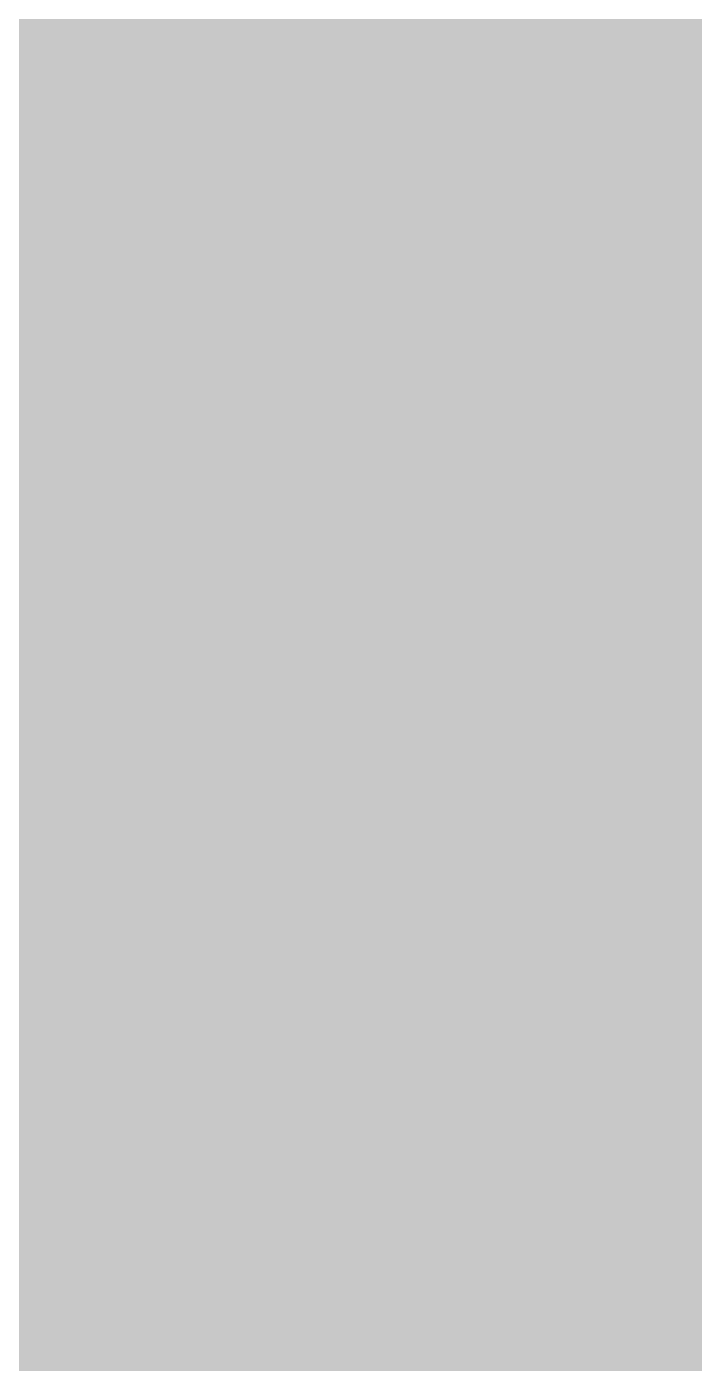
# Model space of a CAD drawing. Header units: millimetres. Extents: x 0 to 318, y 0 to 212.
# Drawn here: x 252.5 to 285, y 81.4 to 146.6 of the extents above; entities that cross this region are included whole.
import ezdxf

# ---------------------------------------------------------------- set-up
doc = ezdxf.new("R2010")
doc.units = ezdxf.units.MM

msp = doc.modelspace()

# ---------------------------------------------------------------- hatches: boundary and pattern name
for color, points in [(254, [(14.1633, 0.0536), (13.9878, 0.0533), (13.8125, 0.0559), (13.6373, 0.061), (13.462, 0.0686), (13.2893, 0.0787), (13.114, 0.0914), (12.9413, 0.1041), (12.7686, 0.1219), (12.5959, 0.1397), (12.4231, 0.16), (12.2504, 0.1829), (12.0777, 0.2057), (11.9075, 0.2337), (11.7373, 0.2616), (11.5672, 0.2921), (11.397, 0.3251), (11.2268, 0.3607), (11.0592, 0.3988), (10.8915, 0.4369), (10.7239, 0.4775), (10.5562, 0.5207), (10.3886, 0.5664), (10.2235, 0.6121), (10.0584, 0.6629), (9.8933, 0.7137), (9.7307, 0.7671), (9.5682, 0.8204), (9.4056, 0.8788), (9.2431, 0.9373), (9.083, 0.9982), (8.923, 1.0617), (8.763, 1.1252), (8.6055, 1.1938), (8.4455, 1.2624), (8.2906, 1.331), (8.1331, 1.4046), (7.9781, 1.4783), (7.8232, 1.5545), (7.6708, 1.6332), (7.5184, 1.7145), (7.366, 1.7958), (7.2161, 1.8796), (7.0663, 1.966), (6.919, 2.0523), (6.7716, 2.1438), (6.6243, 2.2352), (6.4795, 2.3266), (6.3348, 2.4232), (6.19, 2.5197), (6.0477, 2.6187), (5.908, 2.7178), (5.7683, 2.8194), (5.6286, 2.9235), (5.4915, 3.0302), (5.3543, 3.1369), (5.2197, 3.2461), (5.0851, 3.3579), (4.953, 3.4722), (4.8209, 3.5865), (4.6914, 3.7033), (4.5644, 3.8202), (4.4348, 3.9395), (4.3104, 4.0615), (4.1859, 4.1859), (4.0615, 4.3104), (3.9395, 4.4348), (3.8202, 4.5618), (3.7033, 4.6914), (3.5865, 4.8209), (3.4722, 4.953), (3.3579, 5.0851), (3.2487, 5.2197), (3.1369, 5.3543), (3.0302, 5.4915), (2.9235, 5.6286), (2.8194, 5.7683), (2.7178, 5.908), (2.6187, 6.0477), (2.5197, 6.19), (2.4232, 6.3348), (2.3266, 6.477), (2.2352, 6.6243), (2.1438, 6.7691), (2.0523, 6.9164), (1.966, 7.0663), (1.8796, 7.2161), (1.7958, 7.366), (1.7145, 7.5184), (1.6332, 7.6708), (1.5545, 7.8232), (1.4783, 7.9781), (1.4046, 8.1331), (1.331, 8.2906), (1.2598, 8.4455), (1.1913, 8.603), (1.1252, 8.763), (1.0592, 8.923), (0.9982, 9.083), (0.9373, 9.2431), (0.8763, 9.4056), (0.8204, 9.5682), (0.7645, 9.7307), (0.7112, 9.8933), (0.6604, 10.0584), (0.6121, 10.2235), (0.5639, 10.3911), (0.5207, 10.5562), (0.4775, 10.7239), (0.4343, 10.8915), (0.3962, 11.0592), (0.3607, 11.2268), (0.3251, 11.397), (0.2921, 11.5672), (0.2616, 11.7373), (0.2311, 11.9075), (0.2057, 12.0802), (0.1803, 12.2504), (0.1575, 12.4231), (0.1372, 12.5959), (0.1194, 12.7686), (0.1041, 12.9413), (0.0889, 13.1166), (0.0787, 13.2893), (0.0686, 13.4645), (0.061, 13.6373), (0.0559, 13.8125), (0.0508, 13.9878), (0.0508, 14.163), (0.0522, 197.6092), (0.0508, 197.7822), (0.0559, 197.9574), (0.061, 198.1327), (0.0686, 198.308), (0.0787, 198.4807), (0.0889, 198.6559), (0.1041, 198.8287), (0.1194, 199.0014), (0.1372, 199.1741), (0.1575, 199.3468), (0.1803, 199.5195), (0.2057, 199.6923), (0.2311, 199.8624), (0.2616, 200.0326), (0.2921, 200.2028), (0.3251, 200.373), (0.3607, 200.5432), (0.3962, 200.7108), (0.4343, 200.8784), (0.4775, 201.0461), (0.5207, 201.2137), (0.5639, 201.3814), (0.6121, 201.5465), (0.6604, 201.7116), (0.7112, 201.8767), (0.7645, 202.0392), (0.8204, 202.2018), (0.8763, 202.3643), (0.9373, 202.5269), (0.9982, 202.6869), (1.0592, 202.8469), (1.1252, 203.007), (1.1913, 203.1644), (1.2598, 203.3245), (1.331, 203.4794), (1.4046, 203.6369), (1.4783, 203.7918), (1.5545, 203.9468), (1.6332, 204.0992), (1.7145, 204.2516), (1.7958, 204.404), (1.8796, 204.5538), (1.966, 204.7037), (2.0523, 204.851), (2.1438, 204.9983), (2.2352, 205.1456), (2.3266, 205.2904), (2.4232, 205.4352), (2.5197, 205.58), (2.6187, 205.7222), (2.7178, 205.8619), (2.8194, 206.0016), (2.9235, 206.1413), (3.0302, 206.2785), (3.1369, 206.4156), (3.2487, 206.5503), (3.3579, 206.6849), (3.4722, 206.817), (3.5865, 206.949), (3.7033, 207.0786), (3.8202, 207.2056), (3.9395, 207.3351), (4.0615, 207.4596), (4.1859, 207.584), (4.3104, 207.7085), (4.4348, 207.8304), (4.5644, 207.9498), (4.6914, 208.0666), (4.8209, 208.1835), (4.953, 208.2978), (5.0851, 208.4121), (5.2197, 208.5213), (5.3543, 208.6331), (5.4915, 208.7397), (5.6286, 208.8464), (5.7683, 208.9506), (5.908, 209.0522), (6.0477, 209.1512), (6.19, 209.2503), (6.3348, 209.3468), (6.4795, 209.4433), (6.6243, 209.5348), (6.7716, 209.6262), (6.919, 209.7176), (7.0663, 209.804), (7.2161, 209.8904), (7.366, 209.9742), (7.5184, 210.0555), (7.6708, 210.1367), (7.8232, 210.2155), (7.9781, 210.2917), (8.1331, 210.3653), (8.2906, 210.439), (8.4455, 210.5101), (8.6055, 210.5787), (8.763, 210.6447), (8.923, 210.7108), (9.083, 210.7717), (9.2431, 210.8327), (9.4056, 210.8937), (9.5682, 210.9495), (9.7307, 211.0054), (9.8933, 211.0588), (10.0584, 211.1096), (10.2235, 211.1578), (10.3886, 211.2061), (10.5562, 211.2493), (10.7239, 211.2924), (10.8915, 211.3356), (11.0592, 211.3737), (11.2268, 211.4093), (11.397, 211.4448), (11.5672, 211.4779), (11.7373, 211.5083), (11.9075, 211.5388), (12.0777, 211.5642), (12.2504, 211.5896), (12.4231, 211.6125), (12.5959, 211.6328), (12.7686, 211.6506), (12.9413, 211.6658), (13.114, 211.6811), (13.2893, 211.6912), (13.462, 211.7014), (13.6373, 211.709), (13.8125, 211.7141), (13.9878, 211.7192), (14.163, 211.7192), (303.4411, 211.7203), (303.6164, 211.7192), (303.7891, 211.7141), (303.9643, 211.709), (304.1396, 211.7014), (304.3149, 211.6912), (304.4876, 211.6811), (304.6603, 211.6658), (304.8356, 211.6506), (305.0083, 211.6328), (305.181, 211.6125), (305.3512, 211.5896), (305.5239, 211.5642), (305.6941, 211.5388), (305.8668, 211.5083), (306.037, 211.4779), (306.2072, 211.4448), (306.3748, 211.4093), (306.545, 211.3737), (306.7126, 211.3356), (306.8803, 211.2924), (307.0479, 211.2493), (307.213, 211.2061), (307.3781, 211.1578), (307.5432, 211.1096), (307.7083, 211.0588), (307.8734, 211.0054), (308.036, 210.9495), (308.1985, 210.8937), (308.3611, 210.8327), (308.5211, 210.7717), (308.6811, 210.7108), (308.8411, 210.6447), (308.9986, 210.5787), (309.1561, 210.5101), (309.3136, 210.439), (309.4711, 210.3653), (309.626, 210.2917), (309.7784, 210.2155), (309.9333, 210.1367), (310.0857, 210.0555), (310.2381, 209.9742), (310.388, 209.8904), (310.5379, 209.804), (310.6852, 209.7176), (310.8325, 209.6262), (310.9798, 209.5348), (311.1246, 209.4433), (311.2694, 209.3468), (311.4116, 209.2503), (311.5539, 209.1512), (311.6961, 209.0522), (311.8358, 208.9506), (311.9755, 208.8464), (312.1127, 208.7397), (312.2473, 208.6331), (312.3844, 208.5213), (312.5165, 208.4121), (312.6511, 208.2978), (312.7807, 208.1835), (312.9128, 208.0666), (313.0398, 207.9498), (313.1668, 207.8304), (313.2938, 207.7085), (313.4182, 207.584), (313.5427, 207.4596), (313.6621, 207.3351), (313.784, 207.2056), (313.9008, 207.0786), (314.0177, 206.949), (314.132, 206.817), (314.2463, 206.6849), (314.3555, 206.5503), (314.4647, 206.4156), (314.5739, 206.2785), (314.6781, 206.1413), (314.7822, 206.0016), (314.8863, 205.8619), (314.9854, 205.7222), (315.0845, 205.58), (315.181, 205.4352), (315.275, 205.2904), (315.3689, 205.1456), (315.4604, 204.9983), (315.5493, 204.851), (315.6382, 204.7037), (315.7245, 204.5538), (315.8084, 204.404), (315.8896, 204.2516), (315.9684, 204.0992), (316.0471, 203.9468), (316.1233, 203.7918), (316.1995, 203.6369), (316.2706, 203.4794), (316.3418, 203.3245), (316.4103, 203.1644), (316.4764, 203.007), (316.5424, 202.8469), (316.6059, 202.6869), (316.6669, 202.5269), (316.7253, 202.3643), (316.7812, 202.2018), (316.8371, 202.0392), (316.8904, 201.8767), (316.9412, 201.7116), (316.9895, 201.5465), (317.0377, 201.3814), (317.0834, 201.2137), (317.1266, 201.0461), (317.1673, 200.8784), (317.2054, 200.7108), (317.2435, 200.5432), (317.2765, 200.373), (317.3095, 200.2028), (317.34, 200.0326), (317.3705, 199.8624), (317.3959, 199.6923), (317.4213, 199.5195), (317.4441, 199.3468), (317.4644, 199.1741), (317.4822, 199.0014), (317.4975, 198.8287), (317.5127, 198.6559), (317.5229, 198.4807), (317.533, 198.308), (317.5406, 198.1327), (317.5457, 197.9574), (317.5508, 197.7822), (317.5508, 197.6069), (317.5522, 14.1647), (317.5508, 13.9878), (317.5457, 13.8125), (317.5406, 13.6373), (317.533, 13.4645), (317.5229, 13.2893), (317.5127, 13.1166), (317.4975, 12.9413), (317.4822, 12.7686), (317.4644, 12.5959), (317.4441, 12.4231), (317.4213, 12.2504), (317.3959, 12.0802), (317.3705, 11.9075), (317.34, 11.7373), (317.3095, 11.5672), (317.2765, 11.397), (317.2435, 11.2268), (317.2054, 11.0592), (317.1673, 10.8915), (317.1266, 10.7239), (317.0834, 10.5562), (317.0377, 10.3911), (316.9895, 10.2235), (316.9412, 10.0584), (316.8904, 9.8933), (316.8371, 9.7307), (316.7812, 9.5682), (316.7253, 9.4056), (316.6669, 9.2431), (316.6059, 9.083), (316.5424, 8.923), (316.4764, 8.763), (316.4103, 8.603), (316.3418, 8.4455), (316.2706, 8.2906), (316.1995, 8.1331), (316.1233, 7.9781), (316.0471, 7.8232), (315.9684, 7.6708), (315.8896, 7.5184), (315.8084, 7.366), (315.7245, 7.2161), (315.6382, 7.0663), (315.5493, 6.9164), (315.4604, 6.7691), (315.3689, 6.6243), (315.275, 6.477), (315.181, 6.3348), (315.0845, 6.19), (314.9854, 6.0477), (314.8863, 5.908), (314.7822, 5.7683), (314.6781, 5.6286), (314.5739, 5.4915), (314.4647, 5.3543), (314.3555, 5.2197), (314.2463, 5.0851), (314.132, 4.953), (314.0177, 4.8209), (313.9008, 4.6914), (313.784, 4.5618), (313.6621, 4.4348), (313.5427, 4.3104), (313.4182, 4.1859), (313.2938, 4.0615), (313.1668, 3.9395), (313.0398, 3.8202), (312.9128, 3.7033), (312.7807, 3.5865), (312.6511, 3.4722), (312.5165, 3.3579), (312.3844, 3.2461), (312.2473, 3.1369), (312.1127, 3.0302), (311.9755, 2.9235), (311.8358, 2.8194), (311.6961, 2.7178), (311.5539, 2.6187), (311.4116, 2.5197), (311.2694, 2.4232), (311.1246, 2.3266), (310.9798, 2.2352), (310.8325, 2.1438), (310.6852, 2.0523), (310.5379, 1.966), (310.388, 1.8796), (310.2381, 1.7958), (310.0857, 1.7145), (309.9333, 1.6332), (309.7784, 1.5545), (309.626, 1.4783), (309.4711, 1.4046), (309.3136, 1.331), (309.1561, 1.2624), (308.9986, 1.1938), (308.8411, 1.1252), (308.6811, 1.0617), (308.5211, 0.9982), (308.3611, 0.9373), (308.1985, 0.8788), (308.036, 0.8204), (307.8734, 0.7671), (307.7083, 0.7137), (307.5432, 0.6629), (307.3781, 0.6121), (307.213, 0.5664), (307.0479, 0.5207), (306.8803, 0.4775), (306.7126, 0.4369), (306.545, 0.3988), (306.3748, 0.3607), (306.2072, 0.3251), (306.037, 0.2921), (305.8668, 0.2616), (305.6941, 0.2337), (305.5239, 0.2057), (305.3512, 0.1829), (305.181, 0.16), (305.0083, 0.1397), (304.8356, 0.1219), (304.6603, 0.1041), (304.4876, 0.0914), (304.3149, 0.0787), (304.1396, 0.0686), (303.9643, 0.061), (303.7891, 0.0559), (303.6164, 0.0533), (303.4411, 0.0533)]), (144, [(14.1633, 5.3453), (13.9344, 5.3467), (13.7084, 5.3543), (13.4849, 5.3696), (13.2613, 5.3899), (13.0378, 5.4153), (12.8194, 5.4458), (12.6009, 5.4813), (12.385, 5.522), (12.1717, 5.5702), (11.9583, 5.621), (11.7475, 5.6794), (11.5392, 5.7404), (11.3335, 5.8064), (11.1303, 5.8801), (10.9296, 5.9563), (10.729, 6.0376), (10.5334, 6.1239), (10.3378, 6.2128), (10.1473, 6.3094), (9.9593, 6.4084), (9.7714, 6.5126), (9.5885, 6.6218), (9.4082, 6.7335), (9.2304, 6.8504), (9.0576, 6.9698), (8.8849, 7.0968), (8.7173, 7.2238), (8.5522, 7.3584), (8.3896, 7.4955), (8.2321, 7.6352), (8.0772, 7.78), (7.9273, 7.9273), (7.7775, 8.0772), (7.6352, 8.2321), (7.493, 8.3922), (7.3558, 8.5522), (7.2238, 8.7173), (7.0942, 8.8875), (6.9698, 9.0576), (6.8504, 9.2329), (6.7335, 9.4107), (6.6192, 9.591), (6.5126, 9.7739), (6.4084, 9.9593), (6.3068, 10.1473), (6.2128, 10.3403), (6.1214, 10.5334), (6.035, 10.7315), (5.9538, 10.9296), (5.8776, 11.1303), (5.8064, 11.3335), (5.7404, 11.5418), (5.6769, 11.75), (5.621, 11.9583), (5.5677, 12.1717), (5.522, 12.385), (5.4813, 12.6009), (5.4432, 12.8194), (5.4127, 13.0404), (5.3873, 13.2613), (5.3696, 13.4849), (5.3543, 13.7084), (5.3467, 13.937), (5.3416, 14.163), (5.3439, 197.6092), (5.3467, 197.8355), (5.3543, 198.0616), (5.3696, 198.2851), (5.3873, 198.5086), (5.4127, 198.7321), (5.4432, 198.9506), (5.4813, 199.169), (5.522, 199.3849), (5.5677, 199.5983), (5.621, 199.8116), (5.6769, 200.0225), (5.7404, 200.2307), (5.8064, 200.4365), (5.8776, 200.6397), (5.9538, 200.8403), (6.035, 201.041), (6.1214, 201.2366), (6.2128, 201.4322), (6.3068, 201.6227), (6.4084, 201.8106), (6.5126, 201.9986), (6.6192, 202.1815), (6.7335, 202.3618), (6.8504, 202.5396), (6.9698, 202.7123), (7.0942, 202.885), (7.2238, 203.0527), (7.3558, 203.2178), (7.493, 203.3803), (7.6352, 203.5378), (7.7775, 203.6928), (7.9273, 203.8426), (8.0772, 203.9925), (8.2321, 204.1347), (8.3896, 204.277), (8.5522, 204.4141), (8.7173, 204.5462), (8.8849, 204.6757), (9.0576, 204.8002), (9.2304, 204.9196), (9.4082, 205.0364), (9.5885, 205.1507), (9.7714, 205.2574), (9.9593, 205.3615), (10.1473, 205.4631), (10.3378, 205.5571), (10.5334, 205.6486), (10.729, 205.7349), (10.9296, 205.8162), (11.1303, 205.8924), (11.3335, 205.9635), (11.5392, 206.0296), (11.7475, 206.0931), (11.9583, 206.1489), (12.1717, 206.2023), (12.385, 206.248), (12.6009, 206.2886), (12.8194, 206.3267), (13.0378, 206.3572), (13.2613, 206.3826), (13.4849, 206.4004), (13.7084, 206.4156), (13.9344, 206.4233), (14.163, 206.4283), (303.4411, 206.4286), (303.6672, 206.4233), (303.8932, 206.4156), (304.1193, 206.4004), (304.3428, 206.3826), (304.5638, 206.3572), (304.7822, 206.3267), (305.0007, 206.2886), (305.2166, 206.248), (305.4325, 206.2023), (305.6433, 206.1489), (305.8541, 206.0931), (306.0624, 206.0296), (306.2681, 205.9635), (306.4713, 205.8924), (306.6745, 205.8162), (306.8726, 205.7349), (307.0708, 205.6486), (307.2638, 205.5571), (307.4543, 205.4631), (307.6448, 205.3615), (307.8302, 205.2574), (308.0131, 205.1507), (308.1934, 205.0364), (308.3712, 204.9196), (308.5465, 204.8002), (308.7167, 204.6757), (308.8843, 204.5462), (309.0494, 204.4141), (309.212, 204.277), (309.3695, 204.1347), (309.5244, 203.9925), (309.6768, 203.8426), (309.8241, 203.6928), (309.9689, 203.5378), (310.1086, 203.3803), (310.2458, 203.2178), (310.3778, 203.0527), (310.5074, 202.885), (310.6318, 202.7123), (310.7538, 202.5396), (310.8706, 202.3618), (310.9824, 202.1815), (311.0916, 201.9986), (311.1957, 201.8106), (311.2948, 201.6227), (311.3888, 201.4322), (311.4802, 201.2366), (311.5666, 201.041), (311.6478, 200.8403), (311.724, 200.6397), (311.7952, 200.4365), (311.8637, 200.2307), (311.9247, 200.0225), (311.9806, 199.8116), (312.0339, 199.5983), (312.0796, 199.3849), (312.1203, 199.169), (312.1584, 198.9506), (312.1889, 198.7321), (312.2143, 198.5086), (312.2346, 198.2851), (312.2473, 198.0616), (312.2574, 197.8355), (312.26, 197.6069), (312.2605, 14.1647), (312.2574, 13.937), (312.2473, 13.7084), (312.2346, 13.4849), (312.2143, 13.2613), (312.1889, 13.0404), (312.1584, 12.8194), (312.1203, 12.6009), (312.0796, 12.385), (312.0339, 12.1717), (311.9806, 11.9583), (311.9247, 11.75), (311.8637, 11.5418), (311.7952, 11.3335), (311.724, 11.1303), (311.6478, 10.9296), (311.5666, 10.7315), (311.4802, 10.5334), (311.3888, 10.3403), (311.2948, 10.1473), (311.1957, 9.9593), (311.0916, 9.7739), (310.9824, 9.591), (310.8706, 9.4107), (310.7538, 9.2329), (310.6318, 9.0576), (310.5074, 8.8875), (310.3778, 8.7173), (310.2458, 8.5522), (310.1086, 8.3922), (309.9689, 8.2321), (309.8241, 8.0772), (309.6768, 7.9273), (309.5244, 7.78), (309.3695, 7.6352), (309.212, 7.4955), (309.0494, 7.3584), (308.8843, 7.2238), (308.7167, 7.0968), (308.5465, 6.9698), (308.3712, 6.8504), (308.1934, 6.7335), (308.0131, 6.6218), (307.8302, 6.5126), (307.6448, 6.4084), (307.4543, 6.3094), (307.2638, 6.2128), (307.0708, 6.1239), (306.8726, 6.0376), (306.6745, 5.9563), (306.4713, 5.8801), (306.2681, 5.8064), (306.0624, 5.7404), (305.8541, 5.6794), (305.6433, 5.621), (305.4325, 5.5702), (305.2166, 5.522), (305.0007, 5.4813), (304.7822, 5.4458), (304.5638, 5.4153), (304.3428, 5.3899), (304.1193, 5.3696), (303.8932, 5.3543), (303.6672, 5.3467), (303.4411, 5.3442)])]:
    msp.add_hatch(color=color).paths.add_polyline_path(points)
h = msp.add_hatch(color=254)
edge = h.paths.add_edge_path()
edge.add_line((267.039, 123.6236), (267.2537, 123.6218))
edge.add_line((267.2537, 123.6218), (267.4645, 123.6193))
edge.add_line((267.4645, 123.6193), (267.6754, 123.6167))
edge.add_line((267.6754, 123.6167), (267.8811, 123.6116))
edge.add_line((267.8811, 123.6116), (268.0818, 123.604))
edge.add_line((268.0818, 123.604), (268.2824, 123.5939))
edge.add_line((268.2824, 123.5939), (268.4755, 123.5837))
edge.add_line((268.4755, 123.5837), (268.6685, 123.5735))
edge.add_line((268.6685, 123.5735), (268.8565, 123.5583))
edge.add_line((268.8565, 123.5583), (269.0419, 123.5431))
edge.add_line((269.0419, 123.5431), (269.2248, 123.5253))
edge.add_line((269.2248, 123.5253), (269.4026, 123.505))
edge.add_line((269.4026, 123.505), (269.5778, 123.4821))
edge.add_line((269.5778, 123.4821), (269.7505, 123.4567))
edge.add_line((269.7505, 123.4567), (269.9207, 123.4313))
edge.add_line((269.9207, 123.4313), (270.0858, 123.4008))
edge.add_line((270.0858, 123.4008), (270.2458, 123.3703))
edge.add_line((270.2458, 123.3703), (270.4059, 123.3373))
edge.add_line((270.4059, 123.3373), (270.5608, 123.3018))
edge.add_line((270.5608, 123.3018), (270.7107, 123.2611))
edge.add_line((270.7107, 123.2611), (270.8605, 123.2205))
edge.add_line((270.8605, 123.2205), (271.0053, 123.1773))
edge.add_line((271.0053, 123.1773), (271.1475, 123.129))
edge.add_line((271.1475, 123.129), (271.2847, 123.0808))
edge.add_line((271.2847, 123.0808), (271.4193, 123.0274))
edge.add_line((271.4193, 123.0274), (271.5514, 122.9716))
edge.add_line((271.5514, 122.9716), (271.6784, 122.9131))
edge.add_line((271.6784, 122.9131), (271.8029, 122.8522))
edge.add_line((271.8029, 122.8522), (271.9248, 122.7887))
edge.add_line((271.9248, 122.7887), (272.0416, 122.7201))
edge.add_line((272.0416, 122.7201), (272.1559, 122.649))
edge.add_line((272.1559, 122.649), (272.2677, 122.5753))
edge.add_line((272.2677, 122.5753), (272.3769, 122.4966))
edge.add_line((272.3769, 122.4966), (272.481, 122.4153))
edge.add_line((272.481, 122.4153), (272.5801, 122.3315))
edge.add_line((272.5801, 122.3315), (272.6792, 122.2426))
edge.add_line((272.6792, 122.2426), (272.7731, 122.1511))
edge.add_line((272.7731, 122.1511), (272.862, 122.0572))
edge.add_line((272.862, 122.0572), (272.9509, 121.9581))
edge.add_line((272.9509, 121.9581), (273.0348, 121.854))
edge.add_line((273.0348, 121.854), (273.1135, 121.7473))
edge.add_line((273.1135, 121.7473), (273.1922, 121.6381))
edge.add_line((273.1922, 121.6381), (273.2659, 121.5238))
edge.add_line((273.2659, 121.5238), (273.3345, 121.4044))
edge.add_line((273.3345, 121.4044), (273.4031, 121.2825))
edge.add_line((273.4031, 121.2825), (273.4666, 121.1555))
edge.add_line((273.4666, 121.1555), (273.525, 121.0259))
edge.add_line((273.525, 121.0259), (273.5834, 120.8888))
edge.add_line((273.5834, 120.8888), (273.6367, 120.7516))
edge.add_line((273.6367, 120.7516), (273.685, 120.6068))
edge.add_line((273.685, 120.6068), (273.7307, 120.4595))
edge.add_line((273.7307, 120.4595), (273.7739, 120.3046))
edge.add_line((273.7739, 120.3046), (273.8145, 120.1471))
edge.add_line((273.8145, 120.1471), (273.8501, 119.9871))
edge.add_line((273.8501, 119.9871), (273.8831, 119.8194))
edge.add_line((273.8831, 119.8194), (273.9111, 119.6467))
edge.add_line((273.9111, 119.6467), (273.9365, 119.4714))
edge.add_line((273.9365, 119.4714), (273.9593, 119.2911))
edge.add_line((273.9593, 119.2911), (273.9796, 119.1057))
edge.add_line((273.9796, 119.1057), (273.9949, 118.9126))
edge.add_line((273.9949, 118.9126), (274.005, 118.7171))
edge.add_line((274.005, 118.7171), (274.0152, 118.5164))
edge.add_line((274.0152, 118.5164), (274.0203, 118.3107))
edge.add_line((274.0203, 118.3107), (274.0228, 118.0973))
edge.add_line((274.0228, 118.0973), (274.023, 115.5594))
edge.add_line((274.023, 115.5594), (269.197, 115.5594))
edge.add_line((269.197, 115.5594), (268.7472, 115.5548))
edge.add_line((268.7472, 115.5548), (268.3053, 115.5471))
edge.add_line((268.3053, 115.5471), (267.8709, 115.5344))
edge.add_line((267.8709, 115.5344), (267.4442, 115.5167))
edge.add_line((267.4442, 115.5167), (267.0251, 115.4938))
edge.add_line((267.0251, 115.4938), (266.6136, 115.4659))
edge.add_line((266.6136, 115.4659), (266.2072, 115.4328))
edge.add_line((266.2072, 115.4328), (265.811, 115.3947))
edge.add_line((265.811, 115.3947), (265.4198, 115.3516))
edge.add_line((265.4198, 115.3516), (265.0363, 115.3033))
edge.add_line((265.0363, 115.3033), (264.6604, 115.2474))
edge.add_line((264.6604, 115.2474), (264.2921, 115.189))
edge.add_line((264.2921, 115.189), (263.9314, 115.1255))
edge.add_line((263.9314, 115.1255), (263.5783, 115.0569))
edge.add_line((263.5783, 115.0569), (263.2304, 114.9833))
edge.add_line((263.2304, 114.9833), (262.8925, 114.9045))
edge.add_line((262.8925, 114.9045), (262.5598, 114.8182))
edge.add_line((262.5598, 114.8182), (262.2347, 114.7293))
edge.add_line((262.2347, 114.7293), (261.9172, 114.6353))
edge.add_line((261.9172, 114.6353), (261.6048, 114.5362))
edge.add_line((261.6048, 114.5362), (261.3025, 114.4295))
edge.add_line((261.3025, 114.4295), (261.0053, 114.3203))
edge.add_line((261.0053, 114.3203), (260.7158, 114.206))
edge.add_line((260.7158, 114.206), (260.4338, 114.0841))
edge.add_line((260.4338, 114.0841), (260.1595, 113.9596))
edge.add_line((260.1595, 113.9596), (259.8903, 113.8301))
edge.add_line((259.8903, 113.8301), (259.6286, 113.6929))
edge.add_line((259.6286, 113.6929), (259.3772, 113.5532))
edge.add_line((259.3772, 113.5532), (259.1308, 113.4059))
edge.add_line((259.1308, 113.4059), (258.8895, 113.2561))
edge.add_line((258.8895, 113.2561), (258.6584, 113.1011))
edge.add_line((258.6584, 113.1011), (258.4323, 112.9386))
edge.add_line((258.4323, 112.9386), (258.2139, 112.7735))
edge.add_line((258.2139, 112.7735), (258.003, 112.6007))
edge.add_line((258.003, 112.6007), (257.7998, 112.4255))
edge.add_line((257.7998, 112.4255), (257.6017, 112.2426))
edge.add_line((257.6017, 112.2426), (257.4112, 112.0572))
edge.add_line((257.4112, 112.0572), (257.2283, 111.8641))
edge.add_line((257.2283, 111.8641), (257.0531, 111.6686))
edge.add_line((257.0531, 111.6686), (256.8829, 111.4654))
edge.add_line((256.8829, 111.4654), (256.7229, 111.2571))
edge.add_line((256.7229, 111.2571), (256.5679, 111.0463))
edge.add_line((256.5679, 111.0463), (256.4181, 110.8278))
edge.add_line((256.4181, 110.8278), (256.2784, 110.6068))
edge.add_line((256.2784, 110.6068), (256.1438, 110.3782))
edge.add_line((256.1438, 110.3782), (256.0168, 110.1446))
edge.add_line((256.0168, 110.1446), (255.8974, 109.9083))
edge.add_line((255.8974, 109.9083), (255.7831, 109.6645))
edge.add_line((255.7831, 109.6645), (255.6764, 109.4156))
edge.add_line((255.6764, 109.4156), (255.5773, 109.1641))
edge.add_line((255.5773, 109.1641), (255.4859, 108.905))
edge.add_line((255.4859, 108.905), (255.3995, 108.6409))
edge.add_line((255.3995, 108.6409), (255.3208, 108.3716))
edge.add_line((255.3208, 108.3716), (255.2497, 108.0999))
edge.add_line((255.2497, 108.0999), (255.1836, 107.8205))
edge.add_line((255.1836, 107.8205), (255.1252, 107.536))
edge.add_line((255.1252, 107.536), (255.0744, 107.2464))
edge.add_line((255.0744, 107.2464), (255.0312, 106.9543))
edge.add_line((255.0312, 106.9543), (254.9931, 106.6546))
edge.add_line((254.9931, 106.6546), (254.9627, 106.3498))
edge.add_line((254.9627, 106.3498), (254.9398, 106.0399))
edge.add_line((254.9398, 106.0399), (254.922, 105.725))
edge.add_line((254.922, 105.725), (254.9119, 105.4049))
edge.add_line((254.9119, 105.4049), (254.9093, 105.0798))
edge.add_line((254.9093, 105.0798), (254.9119, 104.7318))
edge.add_line((254.9119, 104.7318), (254.922, 104.3915))
edge.add_line((254.922, 104.3915), (254.9373, 104.0562))
edge.add_line((254.9373, 104.0562), (254.9601, 103.7285))
edge.add_line((254.9601, 103.7285), (254.9906, 103.4085))
edge.add_line((254.9906, 103.4085), (255.0262, 103.0935))
edge.add_line((255.0262, 103.0935), (255.0668, 102.7836))
edge.add_line((255.0668, 102.7836), (255.1151, 102.4814))
edge.add_line((255.1151, 102.4814), (255.1684, 102.1867))
edge.add_line((255.1684, 102.1867), (255.2294, 101.8972))
edge.add_line((255.2294, 101.8972), (255.2954, 101.6127))
edge.add_line((255.2954, 101.6127), (255.3665, 101.3358))
edge.add_line((255.3665, 101.3358), (255.4453, 101.0666))
edge.add_line((255.4453, 101.0666), (255.5291, 100.8024))
edge.add_line((255.5291, 100.8024), (255.618, 100.5434))
edge.add_line((255.618, 100.5434), (255.712, 100.2919))
edge.add_line((255.712, 100.2919), (255.8136, 100.0455))
edge.add_line((255.8136, 100.0455), (255.9202, 99.8068))
edge.add_line((255.9202, 99.8068), (256.032, 99.5731))
edge.add_line((256.032, 99.5731), (256.1488, 99.3445))
edge.add_line((256.1488, 99.3445), (256.2733, 99.1235))
edge.add_line((256.2733, 99.1235), (256.4003, 98.9076))
edge.add_line((256.4003, 98.9076), (256.5349, 98.6968))
edge.add_line((256.5349, 98.6968), (256.6721, 98.4936))
edge.add_line((256.6721, 98.4936), (256.8169, 98.2929))
edge.add_line((256.8169, 98.2929), (256.9667, 98.1024))
edge.add_line((256.9667, 98.1024), (257.1191, 97.9145))
edge.add_line((257.1191, 97.9145), (257.2791, 97.7341))
edge.add_line((257.2791, 97.7341), (257.4442, 97.5563))
edge.add_line((257.4442, 97.5563), (257.6119, 97.3861))
edge.add_line((257.6119, 97.3861), (257.7846, 97.2236))
edge.add_line((257.7846, 97.2236), (257.9649, 97.0636))
edge.add_line((257.9649, 97.0636), (258.1478, 96.9112))
edge.add_line((258.1478, 96.9112), (258.3358, 96.7613))
edge.add_line((258.3358, 96.7613), (258.5288, 96.6191))
edge.add_line((258.5288, 96.6191), (258.7244, 96.4819))
edge.add_line((258.7244, 96.4819), (258.9251, 96.3498))
edge.add_line((258.9251, 96.3498), (259.1308, 96.2228))
edge.add_line((259.1308, 96.2228), (259.3416, 96.1034))
edge.add_line((259.3416, 96.1034), (259.555, 95.9866))
edge.add_line((259.555, 95.9866), (259.776, 95.8748))
edge.add_line((259.776, 95.8748), (259.9969, 95.7682))
edge.add_line((259.9969, 95.7682), (260.2255, 95.6691))
edge.add_line((260.2255, 95.6691), (260.4541, 95.5726))
edge.add_line((260.4541, 95.5726), (260.6904, 95.4811))
edge.add_line((260.6904, 95.4811), (260.9291, 95.3973))
edge.add_line((260.9291, 95.3973), (261.173, 95.316))
edge.add_line((261.173, 95.316), (261.4193, 95.2398))
edge.add_line((261.4193, 95.2398), (261.6683, 95.1687))
edge.add_line((261.6683, 95.1687), (261.9223, 95.1027))
edge.add_line((261.9223, 95.1027), (262.1788, 95.0417))
edge.add_line((262.1788, 95.0417), (262.4404, 94.9858))
edge.add_line((262.4404, 94.9858), (262.7046, 94.935))
edge.add_line((262.7046, 94.935), (262.9738, 94.8868))
edge.add_line((262.9738, 94.8868), (263.2456, 94.8436))
edge.add_line((263.2456, 94.8436), (263.5199, 94.808))
edge.add_line((263.5199, 94.808), (263.7968, 94.775))
edge.add_line((263.7968, 94.775), (264.0787, 94.7445))
edge.add_line((264.0787, 94.7445), (264.3632, 94.7217))
edge.add_line((264.3632, 94.7217), (264.6502, 94.7014))
edge.add_line((264.6502, 94.7014), (264.9423, 94.6861))
edge.add_line((264.9423, 94.6861), (265.2344, 94.676))
edge.add_line((265.2344, 94.676), (265.5316, 94.6683))
edge.add_line((265.5316, 94.6683), (265.8313, 94.6658))
edge.add_line((265.8313, 94.6658), (266.0523, 94.6683))
edge.add_line((266.0523, 94.6683), (266.2707, 94.6734))
edge.add_line((266.2707, 94.6734), (266.4866, 94.681))
edge.add_line((266.4866, 94.681), (266.6975, 94.6912))
edge.add_line((266.6975, 94.6912), (266.9083, 94.7064))
edge.add_line((266.9083, 94.7064), (267.114, 94.7217))
edge.add_line((267.114, 94.7217), (267.3172, 94.742))
edge.add_line((267.3172, 94.742), (267.5179, 94.7649))
edge.add_line((267.5179, 94.7649), (267.716, 94.7903))
edge.add_line((267.716, 94.7903), (267.909, 94.8182))
edge.add_line((267.909, 94.8182), (268.0995, 94.8487))
edge.add_line((268.0995, 94.8487), (268.29, 94.8842))
edge.add_line((268.29, 94.8842), (268.4755, 94.9198))
edge.add_line((268.4755, 94.9198), (268.6583, 94.9579))
edge.add_line((268.6583, 94.9579), (268.8387, 95.0011))
edge.add_line((268.8387, 95.0011), (269.0165, 95.0443))
edge.add_line((269.0165, 95.0443), (269.1892, 95.0925))
edge.add_line((269.1892, 95.0925), (269.3619, 95.1408))
edge.add_line((269.3619, 95.1408), (269.5321, 95.1941))
edge.add_line((269.5321, 95.1941), (269.6972, 95.2475))
edge.add_line((269.6972, 95.2475), (269.8623, 95.3033))
edge.add_line((269.8623, 95.3033), (270.0223, 95.3618))
edge.add_line((270.0223, 95.3618), (270.1823, 95.4253))
edge.add_line((270.1823, 95.4253), (270.3373, 95.4888))
edge.add_line((270.3373, 95.4888), (270.4922, 95.5523))
edge.add_line((270.4922, 95.5523), (270.6421, 95.6208))
edge.add_line((270.6421, 95.6208), (270.7919, 95.692))
edge.add_line((270.7919, 95.692), (270.9367, 95.7631))
edge.add_line((270.9367, 95.7631), (271.0815, 95.8367))
edge.add_line((271.0815, 95.8367), (271.2237, 95.9129))
edge.add_line((271.2237, 95.9129), (271.3609, 95.9917))
edge.add_line((271.3609, 95.9917), (271.4981, 96.073))
edge.add_line((271.4981, 96.073), (271.6327, 96.1542))
edge.add_line((271.6327, 96.1542), (271.7648, 96.2381))
edge.add_line((271.7648, 96.2381), (271.8943, 96.3244))
edge.add_line((271.8943, 96.3244), (272.0213, 96.4108))
edge.add_line((272.0213, 96.4108), (272.1483, 96.4997))
edge.add_line((272.1483, 96.4997), (272.2702, 96.5911))
edge.add_line((272.2702, 96.5911), (272.3921, 96.6851))
edge.add_line((272.3921, 96.6851), (272.509, 96.7791))
edge.add_line((272.509, 96.7791), (272.6258, 96.8756))
edge.add_line((272.6258, 96.8756), (272.7401, 96.9721))
edge.add_line((272.7401, 96.9721), (272.8544, 97.0712))
edge.add_line((272.8544, 97.0712), (272.9636, 97.1702))
edge.add_line((272.9636, 97.1702), (273.0729, 97.2744))
edge.add_line((273.0729, 97.2744), (273.1795, 97.376))
edge.add_line((273.1795, 97.376), (273.2837, 97.4801))
edge.add_line((273.2837, 97.4801), (273.3853, 97.5868))
edge.add_line((273.3853, 97.5868), (273.4869, 97.6935))
edge.add_line((273.4869, 97.6935), (273.5859, 97.8027))
edge.add_line((273.5859, 97.8027), (273.6825, 97.9119))
edge.add_line((273.6825, 97.9119), (273.7764, 98.0237))
edge.add_line((273.7764, 98.0237), (273.8704, 98.1354))
edge.add_line((273.8704, 98.1354), (273.9619, 98.2472))
edge.add_line((273.9619, 98.2472), (274.0508, 98.3615))
edge.add_line((274.0508, 98.3615), (274.1397, 98.4783))
edge.add_line((274.1397, 98.4783), (274.226, 98.5926))
edge.add_line((274.226, 98.5926), (274.3098, 98.7095))
edge.add_line((274.3098, 98.7095), (274.3937, 98.8289))
edge.add_line((274.3937, 98.8289), (274.4749, 98.9482))
edge.add_line((274.4749, 98.9482), (274.5562, 99.0676))
edge.add_line((274.5562, 99.0676), (274.6324, 99.187))
edge.add_line((274.6324, 99.187), (274.7112, 99.3089))
edge.add_line((274.7112, 99.3089), (274.7848, 99.4283))
edge.add_line((274.7848, 99.4283), (275.6105, 95.3036))
edge.add_line((275.6105, 95.3036), (280.501, 95.3036))
edge.add_line((280.501, 95.3036), (280.501, 118.4808))
edge.add_line((280.501, 118.4808), (280.4973, 118.7958))
edge.add_line((280.4973, 118.7958), (280.4897, 119.1082))
edge.add_line((280.4897, 119.1082), (280.477, 119.4156))
edge.add_line((280.477, 119.4156), (280.4592, 119.7178))
edge.add_line((280.4592, 119.7178), (280.4363, 120.015))
edge.add_line((280.4363, 120.015), (280.4084, 120.3071))
edge.add_line((280.4084, 120.3071), (280.3728, 120.5967))
edge.add_line((280.3728, 120.5967), (280.3347, 120.8811))
edge.add_line((280.3347, 120.8811), (280.289, 121.1605))
edge.add_line((280.289, 121.1605), (280.2382, 121.4349))
edge.add_line((280.2382, 121.4349), (280.1823, 121.7041))
edge.add_line((280.1823, 121.7041), (280.1214, 121.9683))
edge.add_line((280.1214, 121.9683), (280.0553, 122.2299))
edge.add_line((280.0553, 122.2299), (279.9817, 122.4864))
edge.add_line((279.9817, 122.4864), (279.9029, 122.7353))
edge.add_line((279.9029, 122.7353), (279.8191, 122.9817))
edge.add_line((279.8191, 122.9817), (279.7277, 123.223))
edge.add_line((279.7277, 123.223), (279.6311, 123.4618))
edge.add_line((279.6311, 123.4618), (279.527, 123.6929))
edge.add_line((279.527, 123.6929), (279.4203, 123.919))
edge.add_line((279.4203, 123.919), (279.3035, 124.1425))
edge.add_line((279.3035, 124.1425), (279.1841, 124.3609))
edge.add_line((279.1841, 124.3609), (279.0571, 124.5718))
edge.add_line((279.0571, 124.5718), (278.9225, 124.78))
edge.add_line((278.9225, 124.78), (278.7828, 124.9832))
edge.add_line((278.7828, 124.9832), (278.6355, 125.1814))
edge.add_line((278.6355, 125.1814), (278.4831, 125.3744))
edge.add_line((278.4831, 125.3744), (278.323, 125.5624))
edge.add_line((278.323, 125.5624), (278.1579, 125.7452))
edge.add_line((278.1579, 125.7452), (277.9827, 125.923))
edge.add_line((277.9827, 125.923), (277.8049, 126.0983))
edge.add_line((277.8049, 126.0983), (277.6169, 126.2659))
edge.add_line((277.6169, 126.2659), (277.4239, 126.4285))
edge.add_line((277.4239, 126.4285), (277.2258, 126.5885))
edge.add_line((277.2258, 126.5885), (277.0175, 126.7409))
edge.add_line((277.0175, 126.7409), (276.8041, 126.8908))
edge.add_line((276.8041, 126.8908), (276.5831, 127.033))
edge.add_line((276.5831, 127.033), (276.3545, 127.1702))
edge.add_line((276.3545, 127.1702), (276.1183, 127.3048))
edge.add_line((276.1183, 127.3048), (275.877, 127.4318))
edge.add_line((275.877, 127.4318), (275.6256, 127.5563))
edge.add_line((275.6256, 127.5563), (275.369, 127.6731))
edge.add_line((275.369, 127.6731), (275.1049, 127.7874))
edge.add_line((275.1049, 127.7874), (274.8331, 127.8941))
edge.add_line((274.8331, 127.8941), (274.5511, 127.9982))
edge.add_line((274.5511, 127.9982), (274.2641, 128.0947))
edge.add_line((274.2641, 128.0947), (273.9695, 128.1887))
edge.add_line((273.9695, 128.1887), (273.6672, 128.2751))
edge.add_line((273.6672, 128.2751), (273.3573, 128.3564))
edge.add_line((273.3573, 128.3564), (273.0398, 128.4351))
edge.add_line((273.0398, 128.4351), (272.7122, 128.5062))
edge.add_line((272.7122, 128.5062), (272.3794, 128.5723))
edge.add_line((272.3794, 128.5723), (272.0365, 128.6332))
edge.add_line((272.0365, 128.6332), (271.6886, 128.6891))
edge.add_line((271.6886, 128.6891), (271.3304, 128.7399))
edge.add_line((271.3304, 128.7399), (270.9647, 128.7856))
edge.add_line((270.9647, 128.7856), (270.5887, 128.8263))
edge.add_line((270.5887, 128.8263), (270.2077, 128.8593))
edge.add_line((270.2077, 128.8593), (269.8166, 128.8898))
edge.add_line((269.8166, 128.8898), (269.4178, 128.9126))
edge.add_line((269.4178, 128.9126), (269.0089, 128.9329))
edge.add_line((269.0089, 128.9329), (268.5923, 128.9456))
edge.add_line((268.5923, 128.9456), (268.1681, 128.9533))
edge.add_line((268.1681, 128.9533), (267.7363, 128.9558))
edge.add_line((267.7363, 128.9558), (267.5407, 128.9558))
edge.add_line((267.5407, 128.9558), (267.3502, 128.9533))
edge.add_line((267.3502, 128.9533), (267.1572, 128.9507))
edge.add_line((267.1572, 128.9507), (266.9667, 128.9456))
edge.add_line((266.9667, 128.9456), (266.7762, 128.9406))
edge.add_line((266.7762, 128.9406), (266.5857, 128.9329))
edge.add_line((266.5857, 128.9329), (266.3952, 128.9228))
edge.add_line((266.3952, 128.9228), (266.2072, 128.9126))
edge.add_line((266.2072, 128.9126), (266.0167, 128.9025))
edge.add_line((266.0167, 128.9025), (265.8313, 128.8898))
edge.add_line((265.8313, 128.8898), (265.6434, 128.8771))
edge.add_line((265.6434, 128.8771), (265.4579, 128.8618))
edge.add_line((265.4579, 128.8618), (265.27, 128.8466))
edge.add_line((265.27, 128.8466), (265.0871, 128.8288))
edge.add_line((265.0871, 128.8288), (264.9017, 128.811))
edge.add_line((264.9017, 128.811), (264.7188, 128.7932))
edge.add_line((264.7188, 128.7932), (264.5359, 128.7729))
edge.add_line((264.5359, 128.7729), (264.353, 128.7526))
edge.add_line((264.353, 128.7526), (264.1727, 128.7297))
edge.add_line((264.1727, 128.7297), (263.9898, 128.7069))
edge.add_line((263.9898, 128.7069), (263.812, 128.6815))
edge.add_line((263.812, 128.6815), (263.6317, 128.6586))
edge.add_line((263.6317, 128.6586), (263.4539, 128.6307))
edge.add_line((263.4539, 128.6307), (263.2761, 128.6053))
edge.add_line((263.2761, 128.6053), (263.0983, 128.5773))
edge.add_line((263.0983, 128.5773), (262.923, 128.5494))
edge.add_line((262.923, 128.5494), (262.7478, 128.5189))
edge.add_line((262.7478, 128.5189), (262.575, 128.4884))
edge.add_line((262.575, 128.4884), (262.3998, 128.458))
edge.add_line((262.3998, 128.458), (262.2271, 128.4275))
edge.add_line((262.2271, 128.4275), (262.0569, 128.3945))
edge.add_line((262.0569, 128.3945), (261.8867, 128.3614))
edge.add_line((261.8867, 128.3614), (261.7165, 128.3284))
edge.add_line((261.7165, 128.3284), (261.5463, 128.2929))
edge.add_line((261.5463, 128.2929), (261.3787, 128.2573))
edge.add_line((261.3787, 128.2573), (261.2111, 128.2217))
edge.add_line((261.2111, 128.2217), (261.046, 128.1862))
edge.add_line((261.046, 128.1862), (260.8809, 128.1481))
edge.add_line((260.8809, 128.1481), (260.7158, 128.1125))
edge.add_line((260.7158, 128.1125), (260.5507, 128.0744))
edge.add_line((260.5507, 128.0744), (260.3881, 128.0338))
edge.add_line((260.3881, 128.0338), (260.2281, 127.9957))
edge.add_line((260.2281, 127.9957), (260.0681, 127.955))
edge.add_line((260.0681, 127.955), (259.908, 127.9169))
edge.add_line((259.908, 127.9169), (259.748, 127.8763))
edge.add_line((259.748, 127.8763), (259.5905, 127.8357))
edge.add_line((259.5905, 127.8357), (259.4356, 127.7925))
edge.add_line((259.4356, 127.7925), (259.2807, 127.7518))
edge.add_line((259.2807, 127.7518), (259.1257, 127.7087))
edge.add_line((259.1257, 127.7087), (258.9708, 127.668))
edge.add_line((258.9708, 127.668), (258.8184, 127.6248))
edge.add_line((258.8184, 127.6248), (258.6685, 127.5817))
edge.add_line((258.6685, 127.5817), (258.5187, 127.5385))
edge.add_line((258.5187, 127.5385), (258.3688, 127.4953))
edge.add_line((258.3688, 127.4953), (258.2215, 127.4521))
edge.add_line((258.2215, 127.4521), (258.0742, 127.4064))
edge.add_line((258.0742, 127.4064), (257.9294, 127.3632))
edge.add_line((257.9294, 127.3632), (257.7846, 127.32))
edge.add_line((257.7846, 127.32), (257.6398, 127.2743))
edge.add_line((257.6398, 127.2743), (257.4976, 127.2311))
edge.add_line((257.4976, 127.2311), (257.3579, 127.1854))
edge.add_line((257.3579, 127.1854), (257.2182, 127.1422))
edge.add_line((257.2182, 127.1422), (257.0785, 127.0965))
edge.add_line((257.0785, 127.0965), (256.9413, 127.0533))
edge.add_line((256.9413, 127.0533), (258.4662, 122.1641))
edge.add_line((258.4662, 122.1641), (258.6101, 122.207))
edge.add_line((258.6101, 122.207), (258.7574, 122.2502))
edge.add_line((258.7574, 122.2502), (258.9022, 122.2934))
edge.add_line((258.9022, 122.2934), (259.0495, 122.3366))
edge.add_line((259.0495, 122.3366), (259.1943, 122.3772))
edge.add_line((259.1943, 122.3772), (259.3416, 122.4178))
edge.add_line((259.3416, 122.4178), (259.4864, 122.4585))
edge.add_line((259.4864, 122.4585), (259.6337, 122.4991))
edge.add_line((259.6337, 122.4991), (259.7785, 122.5372))
edge.add_line((259.7785, 122.5372), (259.9233, 122.5753))
edge.add_line((259.9233, 122.5753), (260.0706, 122.6134))
edge.add_line((260.0706, 122.6134), (260.2154, 122.6515))
edge.add_line((260.2154, 122.6515), (260.3602, 122.6871))
edge.add_line((260.3602, 122.6871), (260.5049, 122.7226))
edge.add_line((260.5049, 122.7226), (260.6497, 122.7582))
edge.add_line((260.6497, 122.7582), (260.7945, 122.7938))
edge.add_line((260.7945, 122.7938), (260.9393, 122.8268))
edge.add_line((260.9393, 122.8268), (261.0841, 122.8598))
edge.add_line((261.0841, 122.8598), (261.2288, 122.8928))
edge.add_line((261.2288, 122.8928), (261.3711, 122.9233))
edge.add_line((261.3711, 122.9233), (261.5159, 122.9538))
edge.add_line((261.5159, 122.9538), (261.6581, 122.9843))
edge.add_line((261.6581, 122.9843), (261.8003, 123.0147))
edge.add_line((261.8003, 123.0147), (261.9426, 123.0427))
edge.add_line((261.9426, 123.0427), (262.0823, 123.0706))
edge.add_line((262.0823, 123.0706), (262.2245, 123.0986))
edge.add_line((262.2245, 123.0986), (262.3642, 123.1265))
edge.add_line((262.3642, 123.1265), (262.5065, 123.1519))
edge.add_line((262.5065, 123.1519), (262.6462, 123.1773))
edge.add_line((262.6462, 123.1773), (262.7833, 123.2027))
edge.add_line((262.7833, 123.2027), (262.923, 123.2256))
edge.add_line((262.923, 123.2256), (263.0602, 123.2484))
edge.add_line((263.0602, 123.2484), (263.1973, 123.2713))
edge.add_line((263.1973, 123.2713), (263.3345, 123.2941))
edge.add_line((263.3345, 123.2941), (263.4717, 123.3145))
edge.add_line((263.4717, 123.3145), (263.6063, 123.3373))
edge.add_line((263.6063, 123.3373), (263.7409, 123.3551))
edge.add_line((263.7409, 123.3551), (263.8755, 123.3754))
edge.add_line((263.8755, 123.3754), (264.0076, 123.3932))
edge.add_line((264.0076, 123.3932), (264.1397, 123.411))
edge.add_line((264.1397, 123.411), (264.2718, 123.4288))
edge.add_line((264.2718, 123.4288), (264.4038, 123.444))
edge.add_line((264.4038, 123.444), (264.5334, 123.4618))
edge.add_line((264.5334, 123.4618), (264.6629, 123.4745))
edge.add_line((264.6629, 123.4745), (264.7925, 123.4897))
edge.add_line((264.7925, 123.4897), (264.9195, 123.5024))
edge.add_line((264.9195, 123.5024), (265.0465, 123.5151))
edge.add_line((265.0465, 123.5151), (265.1709, 123.5278))
edge.add_line((265.1709, 123.5278), (265.2954, 123.5405))
edge.add_line((265.2954, 123.5405), (265.4198, 123.5507))
edge.add_line((265.4198, 123.5507), (265.5418, 123.5608))
edge.add_line((265.5418, 123.5608), (265.6637, 123.5685))
edge.add_line((265.6637, 123.5685), (265.7856, 123.5786))
edge.add_line((265.7856, 123.5786), (265.905, 123.5862))
edge.add_line((265.905, 123.5862), (266.0244, 123.5913))
edge.add_line((266.0244, 123.5913), (266.1412, 123.5989))
edge.add_line((266.1412, 123.5989), (266.258, 123.604))
edge.add_line((266.258, 123.604), (266.3723, 123.6091))
edge.add_line((266.3723, 123.6091), (266.4866, 123.6142))
edge.add_line((266.4866, 123.6142), (266.5984, 123.6167))
edge.add_line((266.5984, 123.6167), (266.7102, 123.6193))
edge.add_line((266.7102, 123.6193), (266.8219, 123.6218))
edge.add_line((266.8219, 123.6218), (266.9311, 123.6218))
edge.add_line((266.9311, 123.6218), (267.0378, 123.6218))
edge = h.paths.add_edge_path(flags=16)
edge.add_line((267.2292, 99.8111), (267.0302, 99.8118))
edge.add_line((267.0302, 99.8118), (266.8372, 99.8169))
edge.add_line((266.8372, 99.8169), (266.6467, 99.8245))
edge.add_line((266.6467, 99.8245), (266.4612, 99.8347))
edge.add_line((266.4612, 99.8347), (266.2809, 99.8474))
edge.add_line((266.2809, 99.8474), (266.1031, 99.8652))
edge.add_line((266.1031, 99.8652), (265.9304, 99.883))
edge.add_line((265.9304, 99.883), (265.7602, 99.9058))
edge.add_line((265.7602, 99.9058), (265.5951, 99.9312))
edge.add_line((265.5951, 99.9312), (265.4325, 99.9617))
edge.add_line((265.4325, 99.9617), (265.2751, 99.9922))
edge.add_line((265.2751, 99.9922), (265.1201, 100.0277))
edge.add_line((265.1201, 100.0277), (264.9703, 100.0633))
edge.add_line((264.9703, 100.0633), (264.8229, 100.1039))
edge.add_line((264.8229, 100.1039), (264.6807, 100.1471))
edge.add_line((264.6807, 100.1471), (264.541, 100.1928))
edge.add_line((264.541, 100.1928), (264.4038, 100.2411))
edge.add_line((264.4038, 100.2411), (264.2718, 100.2919))
edge.add_line((264.2718, 100.2919), (264.1422, 100.3478))
edge.add_line((264.1422, 100.3478), (264.0178, 100.4037))
edge.add_line((264.0178, 100.4037), (263.8958, 100.4646))
edge.add_line((263.8958, 100.4646), (263.7765, 100.5281))
edge.add_line((263.7765, 100.5281), (263.6622, 100.5916))
edge.add_line((263.6622, 100.5916), (263.5504, 100.6602))
edge.add_line((263.5504, 100.6602), (263.4412, 100.7313))
edge.add_line((263.4412, 100.7313), (263.337, 100.805))
edge.add_line((263.337, 100.805), (263.2354, 100.8812))
edge.add_line((263.2354, 100.8812), (263.1364, 100.9599))
edge.add_line((263.1364, 100.9599), (263.0424, 101.0412))
edge.add_line((263.0424, 101.0412), (262.9484, 101.125))
edge.add_line((262.9484, 101.125), (262.8595, 101.2114))
edge.add_line((262.8595, 101.2114), (262.7757, 101.3028))
edge.add_line((262.7757, 101.3028), (262.6919, 101.3943))
edge.add_line((262.6919, 101.3943), (262.6131, 101.4882))
edge.add_line((262.6131, 101.4882), (262.5369, 101.5873))
edge.add_line((262.5369, 101.5873), (262.4633, 101.6864))
edge.add_line((262.4633, 101.6864), (262.3922, 101.788))
edge.add_line((262.3922, 101.788), (262.3261, 101.8921))
edge.add_line((262.3261, 101.8921), (262.2601, 102.0013))
edge.add_line((262.2601, 102.0013), (262.1991, 102.1105))
edge.add_line((262.1991, 102.1105), (262.1407, 102.2223))
edge.add_line((262.1407, 102.2223), (262.0848, 102.3366))
edge.add_line((262.0848, 102.3366), (262.0315, 102.456))
edge.add_line((262.0315, 102.456), (261.9807, 102.5754))
edge.add_line((261.9807, 102.5754), (261.935, 102.6973))
edge.add_line((261.935, 102.6973), (261.8892, 102.8217))
edge.add_line((261.8892, 102.8217), (261.8461, 102.9487))
edge.add_line((261.8461, 102.9487), (261.808, 103.0783))
edge.add_line((261.808, 103.0783), (261.7699, 103.2104))
edge.add_line((261.7699, 103.2104), (261.7368, 103.345))
edge.add_line((261.7368, 103.345), (261.7064, 103.4796))
edge.add_line((261.7064, 103.4796), (261.6759, 103.6193))
edge.add_line((261.6759, 103.6193), (261.6505, 103.7615))
edge.add_line((261.6505, 103.7615), (261.6251, 103.9038))
edge.add_line((261.6251, 103.9038), (261.6048, 104.0486))
edge.add_line((261.6048, 104.0486), (261.5844, 104.1984))
edge.add_line((261.5844, 104.1984), (261.5667, 104.3483))
edge.add_line((261.5667, 104.3483), (261.554, 104.5007))
edge.add_line((261.554, 104.5007), (261.5413, 104.6556))
edge.add_line((261.5413, 104.6556), (261.5311, 104.8106))
edge.add_line((261.5311, 104.8106), (261.5235, 104.9706))
edge.add_line((261.5235, 104.9706), (261.5184, 105.1331))
edge.add_line((261.5184, 105.1331), (261.5133, 105.2957))
edge.add_line((261.5133, 105.2957), (261.5133, 105.4608))
edge.add_line((261.5133, 105.4608), (261.5159, 105.6361))
edge.add_line((261.5159, 105.6361), (261.5184, 105.8062))
edge.add_line((261.5184, 105.8062), (261.526, 105.9764))
edge.add_line((261.526, 105.9764), (261.5387, 106.1415))
edge.add_line((261.5387, 106.1415), (261.5514, 106.3066))
edge.add_line((261.5514, 106.3066), (261.5692, 106.4666))
edge.add_line((261.5692, 106.4666), (261.5895, 106.6267))
edge.add_line((261.5895, 106.6267), (261.6124, 106.7816))
edge.add_line((261.6124, 106.7816), (261.6403, 106.9365))
edge.add_line((261.6403, 106.9365), (261.6708, 107.0864))
edge.add_line((261.6708, 107.0864), (261.7038, 107.2337))
edge.add_line((261.7038, 107.2337), (261.7419, 107.381))
edge.add_line((261.7419, 107.381), (261.7826, 107.5233))
edge.add_line((261.7826, 107.5233), (261.8257, 107.663))
edge.add_line((261.8257, 107.663), (261.8715, 107.8001))
edge.add_line((261.8715, 107.8001), (261.9223, 107.9348))
edge.add_line((261.9223, 107.9348), (261.9781, 108.0668))
edge.add_line((261.9781, 108.0668), (262.034, 108.1964))
edge.add_line((262.034, 108.1964), (262.095, 108.3234))
edge.add_line((262.095, 108.3234), (262.161, 108.4478))
edge.add_line((262.161, 108.4478), (262.2271, 108.5698))
edge.add_line((262.2271, 108.5698), (262.3007, 108.6866))
edge.add_line((262.3007, 108.6866), (262.3744, 108.8034))
edge.add_line((262.3744, 108.8034), (262.4531, 108.9152))
edge.add_line((262.4531, 108.9152), (262.5369, 109.027))
edge.add_line((262.5369, 109.027), (262.6233, 109.1336))
edge.add_line((262.6233, 109.1336), (262.7122, 109.2403))
edge.add_line((262.7122, 109.2403), (262.8062, 109.3419))
edge.add_line((262.8062, 109.3419), (262.9052, 109.441))
edge.add_line((262.9052, 109.441), (263.0043, 109.5375))
edge.add_line((263.0043, 109.5375), (263.111, 109.634))
edge.add_line((263.111, 109.634), (263.2202, 109.7255))
edge.add_line((263.2202, 109.7255), (263.332, 109.8118))
edge.add_line((263.332, 109.8118), (263.4488, 109.8982))
edge.add_line((263.4488, 109.8982), (263.5682, 109.982))
edge.add_line((263.5682, 109.982), (263.6952, 110.0633))
edge.add_line((263.6952, 110.0633), (263.8222, 110.1395))
edge.add_line((263.8222, 110.1395), (263.9543, 110.2157))
edge.add_line((263.9543, 110.2157), (264.0914, 110.2868))
edge.add_line((264.0914, 110.2868), (264.2311, 110.3579))
edge.add_line((264.2311, 110.3579), (264.3759, 110.424))
edge.add_line((264.3759, 110.424), (264.5258, 110.4875))
edge.add_line((264.5258, 110.4875), (264.6782, 110.5484))
edge.add_line((264.6782, 110.5484), (264.8356, 110.6068))
edge.add_line((264.8356, 110.6068), (264.9957, 110.6627))
edge.add_line((264.9957, 110.6627), (265.1608, 110.7135))
edge.add_line((265.1608, 110.7135), (265.3309, 110.7643))
edge.add_line((265.3309, 110.7643), (265.5037, 110.81))
edge.add_line((265.5037, 110.81), (265.6815, 110.8558))
edge.add_line((265.6815, 110.8558), (265.8643, 110.8964))
edge.add_line((265.8643, 110.8964), (266.0498, 110.9345))
edge.add_line((266.0498, 110.9345), (266.2428, 110.9701))
edge.add_line((266.2428, 110.9701), (266.4358, 111.0031))
edge.add_line((266.4358, 111.0031), (266.6365, 111.0336))
edge.add_line((266.6365, 111.0336), (266.8397, 111.0615))
edge.add_line((266.8397, 111.0615), (267.048, 111.0844))
edge.add_line((267.048, 111.0844), (267.2613, 111.1072))
edge.add_line((267.2613, 111.1072), (267.4798, 111.125))
edge.add_line((267.4798, 111.125), (267.7008, 111.1402))
edge.add_line((267.7008, 111.1402), (267.9268, 111.1555))
edge.add_line((267.9268, 111.1555), (268.158, 111.1656))
edge.add_line((268.158, 111.1656), (268.3942, 111.1707))
edge.add_line((268.3942, 111.1707), (268.6329, 111.1758))
edge.add_line((268.6329, 111.1758), (268.8793, 111.1783))
edge.add_line((268.8793, 111.1783), (274.023, 111.1786))
edge.add_line((274.023, 111.1786), (274.023, 105.7808))
edge.add_line((274.023, 105.7808), (274.0203, 105.6665))
edge.add_line((274.0203, 105.6665), (274.0177, 105.5497))
edge.add_line((274.0177, 105.5497), (274.0101, 105.4329))
edge.add_line((274.0101, 105.4329), (274, 105.316))
edge.add_line((274, 105.316), (273.9898, 105.1941))
edge.add_line((273.9898, 105.1941), (273.9746, 105.0747))
edge.add_line((273.9746, 105.0747), (273.9568, 104.9528))
edge.add_line((273.9568, 104.9528), (273.939, 104.8309))
edge.add_line((273.939, 104.8309), (273.9161, 104.7064))
edge.add_line((273.9161, 104.7064), (273.8907, 104.582))
edge.add_line((273.8907, 104.582), (273.8603, 104.4575))
edge.add_line((273.8603, 104.4575), (273.8298, 104.333))
edge.add_line((273.8298, 104.333), (273.7968, 104.206))
edge.add_line((273.7968, 104.206), (273.7587, 104.0816))
edge.add_line((273.7587, 104.0816), (273.718, 103.9546))
edge.add_line((273.718, 103.9546), (273.6748, 103.8276))
edge.add_line((273.6748, 103.8276), (273.6291, 103.7031))
edge.add_line((273.6291, 103.7031), (273.5783, 103.5761))
edge.add_line((273.5783, 103.5761), (273.525, 103.4517))
edge.add_line((273.525, 103.4517), (273.4691, 103.3247))
edge.add_line((273.4691, 103.3247), (273.4107, 103.2002))
edge.add_line((273.4107, 103.2002), (273.3472, 103.0757))
edge.add_line((273.3472, 103.0757), (273.2811, 102.9538))
edge.add_line((273.2811, 102.9538), (273.2126, 102.8294))
edge.add_line((273.2126, 102.8294), (273.1389, 102.7074))
edge.add_line((273.1389, 102.7074), (273.0627, 102.5881))
edge.add_line((273.0627, 102.5881), (272.9814, 102.4687))
edge.add_line((272.9814, 102.4687), (272.9001, 102.3493))
edge.add_line((272.9001, 102.3493), (272.8112, 102.2325))
edge.add_line((272.8112, 102.2325), (272.7223, 102.1156))
edge.add_line((272.7223, 102.1156), (272.6284, 102.0013))
edge.add_line((272.6284, 102.0013), (272.5293, 101.8896))
edge.add_line((272.5293, 101.8896), (272.4277, 101.7778))
edge.add_line((272.4277, 101.7778), (272.3236, 101.6711))
edge.add_line((272.3236, 101.6711), (272.2143, 101.5644))
edge.add_line((272.2143, 101.5644), (272.1, 101.4578))
edge.add_line((272.1, 101.4578), (271.9832, 101.3562))
edge.add_line((271.9832, 101.3562), (271.8638, 101.2546))
edge.add_line((271.8638, 101.2546), (271.7394, 101.158))
edge.add_line((271.7394, 101.158), (271.6098, 101.0615))
edge.add_line((271.6098, 101.0615), (271.4777, 100.9701))
edge.add_line((271.4777, 100.9701), (271.3406, 100.8786))
edge.add_line((271.3406, 100.8786), (271.1983, 100.7923))
edge.add_line((271.1983, 100.7923), (271.0536, 100.7085))
edge.add_line((271.0536, 100.7085), (270.9062, 100.6272))
edge.add_line((270.9062, 100.6272), (270.7513, 100.5484))
edge.add_line((270.7513, 100.5484), (270.5938, 100.4748))
edge.add_line((270.5938, 100.4748), (270.4313, 100.4037))
edge.add_line((270.4313, 100.4037), (270.2662, 100.3351))
edge.add_line((270.2662, 100.3351), (270.096, 100.2716))
edge.add_line((270.096, 100.2716), (269.9207, 100.2106))
edge.add_line((269.9207, 100.2106), (269.7404, 100.1547))
edge.add_line((269.7404, 100.1547), (269.5575, 100.1014))
edge.add_line((269.5575, 100.1014), (269.3695, 100.0531))
edge.add_line((269.3695, 100.0531), (269.1765, 100.0074))
edge.add_line((269.1765, 100.0074), (268.9784, 99.9668))
edge.add_line((268.9784, 99.9668), (268.7752, 99.9312))
edge.add_line((268.7752, 99.9312), (268.5694, 99.9007))
edge.add_line((268.5694, 99.9007), (268.3586, 99.8728))
edge.add_line((268.3586, 99.8728), (268.1402, 99.8499))
edge.add_line((268.1402, 99.8499), (267.9192, 99.8322))
edge.add_line((267.9192, 99.8322), (267.6931, 99.8195))
edge.add_line((267.6931, 99.8195), (267.4645, 99.8118))
edge.add_line((267.4645, 99.8118), (267.2283, 99.8093))
h.paths.add_polyline_path([(269.8958, 133.8471), (279.739, 142.2933), (270.7845, 142.2933), (264.1808, 133.8471)], flags=16)

doc.saveas('drawing.dxf')
